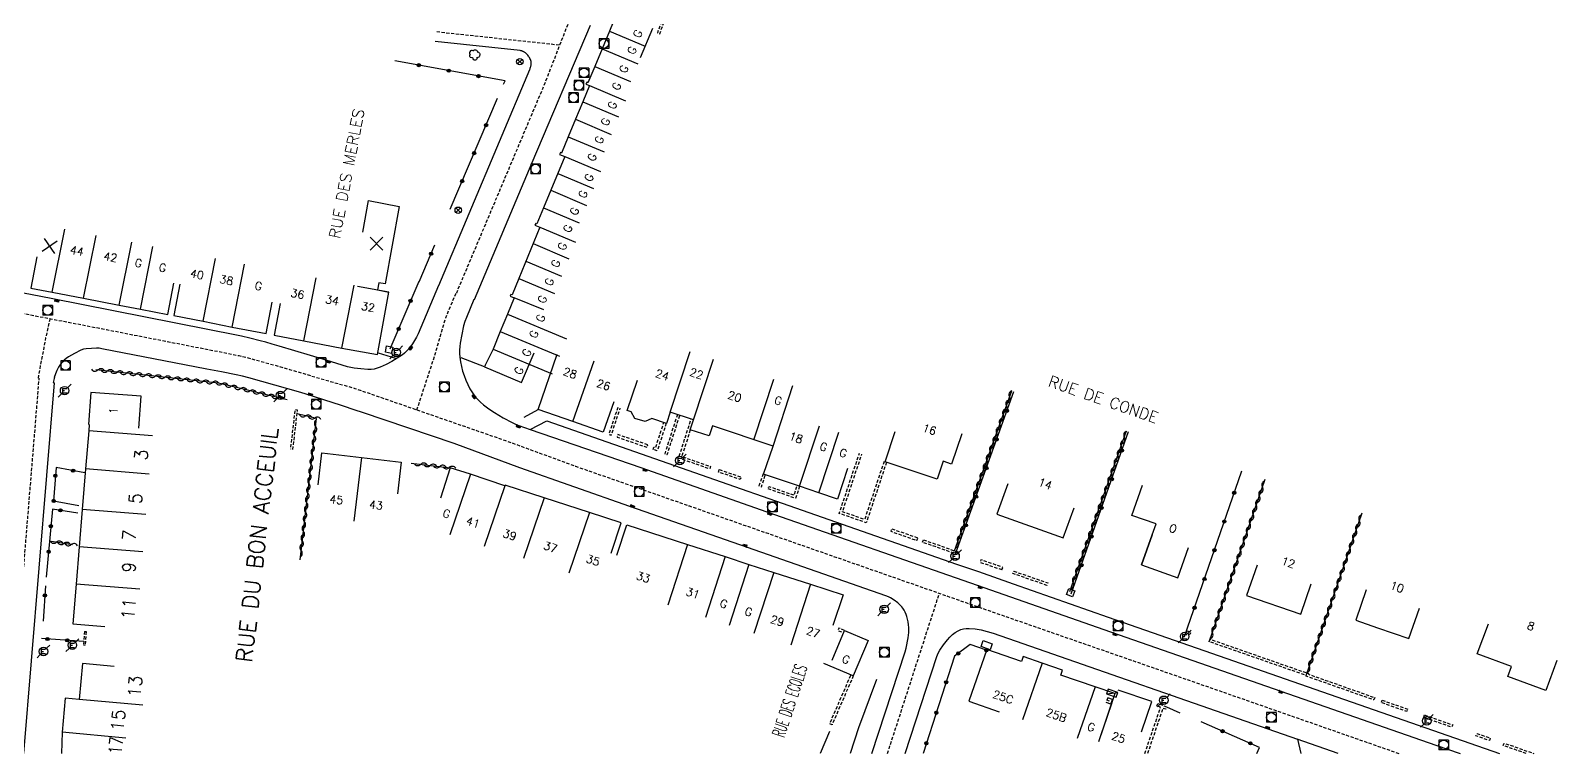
# Model space of a CAD drawing. Header units: millimetres. Extents: x 111000 to 112001, y 129999 to 131000.
# Drawn here: x 111517.4 to 111755.3, y 130000 to 130112.9 of the extents above; entities that cross this region are included whole.
import ezdxf
from ezdxf.enums import TextEntityAlignment as Align

# ---------------------------------------------------------------- set-up
doc = ezdxf.new("R2010")
doc.units = ezdxf.units.MM
doc.linetypes.add('DASHED', pattern=[0.75, 0.5, -0.25])
doc.layers.get('0').update_dxf_attribs({"linetype": 'CONTINUOUS'})
for name, color, linetype in [('W0001', 6, 'DASHED'), ('W0008', 7, 'CONTINUOUS'), ('W0100', 7, 'CONTINUOUS'), ('W0112', 1, 'DASHED'), ('W0300', 7, 'CONTINUOUS'), ('W0302', 3, 'CONTINUOUS'), ('W0310', 3, 'CONTINUOUS'), ('W0322', 7, 'CONTINUOUS'), ('W0400', 7, 'CONTINUOUS'), ('W0420', 7, 'CONTINUOUS'), ('W0432', 7, 'CONTINUOUS'), ('W0469', 7, 'CONTINUOUS'), ('W0471', 7, 'CONTINUOUS'), ('W0989', 7, 'CONTINUOUS'), ('W0991', 7, 'CONTINUOUS'), ('W1102', 7, 'CONTINUOUS'), ('W1471', 7, 'CONTINUOUS')]:
    doc.layers.add(name, color=color, linetype=linetype)
doc.styles.get("Standard").update_dxf_attribs({"font": 'romans.shx', "width": 0.85})

# ---------------------------------------------------------------- blocks, each defined once
blk = doc.blocks.new('T471')
for p, q in [((-0.333334, 0.333334), (-0.333334, -0.333334)), ((-0.333334, 0.333334), (0.333334, 0.333334)), ((-0.333334, 0), (0, 0)), ((0.500001, 0.500001), (1.000002, 1.000002)), ((-0.500001, -0.500001), (-1.000002, -1.000002)), ((-0.333334, -0.333334), (0.333334, -0.333334))]:
    blk.add_line(p, q)
blk.add_ellipse((0, 0), major_axis=(0.471405, 0.471405), ratio=1, start_param=5.4977871438, end_param=11.780972451)
blk = doc.blocks.new('t322o')
at = {"color": 0, "linetype": 'Continuous'}
for radius in [0.25, 0.15]:
    blk.add_circle((0, 0), radius, dxfattribs=at)
blk = doc.blocks.new('t310o')
at = {"color": 0, "linetype": 'Continuous'}
for centre, start, end in [((-0.5, 0.38), 216.8699, 323.1304), ((0.5, -0.37), 36.8699, 143.1303)]:
    blk.add_arc(centre, 0.625, start, end, dxfattribs=at)
blk = doc.blocks.new('T400')
for p, q in [((-0.15, 0.3), (0.15, 0.3)), ((-0.15, -0.25), (-0.15, 0.3)), ((-0.15, 0.15), (0.15, 0.15)), ((-0.15, 0), (0.15, 0)), ((0.15, 0.3), (0.15, -0.25)), ((-0.15, -0.15), (0.15, -0.15)), ((-0.15, -0.25), (-0.15, -0.3)), ((-0.15, -0.3), (0.15, -0.3)), ((0.15, -0.3), (0.15, -0.25))]:
    blk.add_line(p, q)
blk = doc.blocks.new('T420')
for p, q in [((0.75, 0.75), (-0.75, 0.75)), ((-0.75, 0.75), (-0.75, -0.75)), ((0.75, 0.75), (0.75, -0.75)), ((0.75, -0.75), (-0.75, -0.75))]:
    blk.add_line(p, q)
blk.add_ellipse((0, 0), major_axis=(-0.53, 0.53), ratio=1, start_param=3.926991, end_param=10.210176)
blk = doc.blocks.new('t112o')
at = {"color": 0, "linetype": 'Continuous'}
for p, q in [((-0.5, 0.5), (0.5, 0.5)), ((-0.5, -0.5), (-0.5, 0.5)), ((0.5, 0.5), (0.5, -0.5)), ((0.5, -0.5), (-0.5, -0.5))]:
    blk.add_line(p, q, dxfattribs=at)
blk = doc.blocks.new('T300')
for p, q in [((-0.8, 0.51), (-0.86, 0.34)), ((-0.86, 0.34), (-0.86, 0.17)), ((-0.86, 0.17), (-0.74, 0.06)), ((-0.69, 0.63), (-0.8, 0.51)), ((-0.8, -0.06), (-0.74, 0.06)), ((-0.74, 0.06), (-0.69, 0.11)), ((-0.57, 0.69), (-0.69, 0.63)), ((-0.46, 0.69), (-0.57, 0.69)), ((-0.29, 0.63), (-0.46, 0.69)), ((-0.29, 0.63), (-0.17, 0.74)), ((-0.23, 0.57), (-0.29, 0.63)), ((-0.17, 0.74), (-0.06, 0.8)), ((-0.06, 0.8), (0.06, 0.8)), ((0.06, 0.8), (0.23, 0.74)), ((0.23, 0.74), (0.34, 0.63)), ((0.34, 0.63), (0.4, 0.51)), ((0.46, 0.46), (0.34, 0.46)), ((0.4, 0.51), (0.4, 0.46)), ((0.57, 0.4), (0.46, 0.46)), ((0.57, 0.4), (0.69, 0.29)), ((0.69, 0.29), (0.74, 0.17)), ((0.74, 0.06), (0.69, -0.17)), ((0.74, 0.17), (0.74, 0.06)), ((-0.8, -0.17), (-0.8, -0.06)), ((-0.8, -0.23), (-0.8, -0.17)), ((-0.74, -0.34), (-0.8, -0.23)), ((-0.69, -0.4), (-0.74, -0.34)), ((-0.51, -0.46), (-0.69, -0.4)), ((-0.4, -0.46), (-0.51, -0.46)), ((-0.4, -0.46), (-0.34, -0.46)), ((-0.34, -0.46), (-0.34, -0.4)), ((-0.34, -0.51), (-0.34, -0.46)), ((-0.29, -0.63), (-0.34, -0.51)), ((-0.17, -0.74), (-0.29, -0.63)), ((-0.06, -0.8), (-0.17, -0.74)), ((0.06, -0.8), (-0.06, -0.8)), ((0.17, -0.74), (0.06, -0.8)), ((0.23, -0.69), (0.17, -0.74)), ((0.29, -0.46), (0.23, -0.46)), ((0.29, -0.63), (0.23, -0.69)), ((0.46, -0.4), (0.29, -0.46)), ((0.34, -0.51), (0.29, -0.63)), ((0.34, -0.51), (0.34, -0.46)), ((0.57, -0.34), (0.46, -0.4)), ((0.63, -0.29), (0.57, -0.34)), ((0.69, -0.17), (0.63, -0.29))]:
    blk.add_line(p, q)
blk = doc.blocks.new('t991o')
at = {"color": 0, "linetype": 'Continuous'}
for p, q in [((-1, 1), (1, -1)), ((-1, -1), (1, 1))]:
    blk.add_line(p, q, dxfattribs=at)
blk = doc.blocks.new('T432')
at = {"flags": 128}
for points in [[(0.8, 0.8), (-0.8, 0.8)], [(-0.8, 0.8), (-0.8, 0)], [(0.8, 0.8), (-0.8, 0)], [(-0.8, 0), (0.8, 0)], [(-0.4, 2.1), (-0.4, 1.3)], [(-0.4, 1.3), (0.4, 1.3)], [(-0.39, 2.1), (0.41, 2.1)], [(0, 1.7), (0.4, 1.7)], [(0.4, 1.3), (0.4, 1.7)], [(0.8, 0), (0.8, 0.8)]]:
    blk.add_lwpolyline(points, dxfattribs=at)
blk = doc.blocks.new('T1471')
at = {"color": 0, "linetype": 'Continuous', "flags": 128}
blk.add_lwpolyline([(-0.75, -0.5), (-0.75, 0.5), (0.75, 0.5), (0.75, -0.5), (-0.75, -0.5)], dxfattribs=at)
blk = doc.blocks.new('T469')
at = {"color": 0, "linetype": 'Continuous', "flags": 128}
for points in [[(-0.35, 0.35), (0.35, -0.35)], [(-0.35, -0.35), (0.35, 0.35)]]:
    blk.add_lwpolyline(points, dxfattribs=at)
at = {"color": 0, "linetype": 'Continuous'}
blk.add_circle((0, 0), 0.5, dxfattribs=at)

msp = doc.modelspace()

# ---------------------------------------------------------------- linework, layer by layer
at = {"layer": 'W0001', "flags": 128}
for points in [[(111594.14, 130235.63), (111601.56, 130144.97), (111602.39, 130138.34), (111604.08, 130131.96), (111604.77, 130126.14), (111603.49, 130118.79), (111601.94, 130115.45), (111597.5, 130104.1), (111583.9, 130071.89)], [(111000, 130218.86), (111002.88, 130218.42), (111070.58, 130208.03), (111074.85, 130207.37), (111091.33, 130204.63), (111115.65, 130197.81), (111155.75, 130186.45), (111187.78, 130177.35), (111218.25, 130167.45), (111223.3, 130165.59), (111242.48, 130158.02), (111276.87, 130144.14), (111318.16, 130127.55), (111353.81, 130113.8), (111355.62, 130113.14), (111383.87, 130102.73), (111383.87, 130102.73), (111404.1, 130095.28), (111406.64, 130094.34), (111416.05, 130090.88), (111428.91, 130086.41), (111432.3, 130085.22), (111450.9, 130081.42), (111469.76, 130077.75), (111482.32, 130075.31), (111484.22, 130074.94), (111508.48, 130070.22), (111514.73, 130068.99), (111529.26, 130066.18), (111529.26, 130066.18), (111547.39, 130062.63), (111549.9, 130062.12), (111551.36, 130061.78), (111557.83, 130059.97), (111563.23, 130058.37), (111568.06, 130057), (111591.57, 130048.86), (111602.52, 130044.85), (111610.37, 130042.12), (111620.3, 130038.65), (111624.96, 130037.02), (111626.48, 130036.49), (111639.6, 130031.91), (111650.47, 130028.12), (111668.26, 130021.9), (111683.51, 130016.61), (111704.72, 130009.23), (111717.65, 130004.72), (111726.59, 130001.6), (111731.17, 130000)], [(111580.84, 130112.69), (111600.05, 130110.62)], [(111577.74, 130053.64), (111580.55, 130062.2), (111582.24, 130068.03), (111583.87, 130071.91)], [(111520.42, 130067.89), (111519.74, 130064.87), (111519.45, 130063.36), (111519.04, 130061.36), (111518.55, 130058.59)], [(111513.94, 130000), (111513.96, 130000.29), (111518.73, 130058.6)], [(111651.26, 130000), (111659.36, 130025.01)]]:
    msp.add_lwpolyline(points, dxfattribs=at)
at = {"layer": 'W0008', "flags": 128}
for points in [[(111604.82, 130113.65), (111595.71, 130092.2), (111586.7, 130070.83)], [(111581.14, 130073.06), (111595.37, 130106.79), (111595.41, 130106.9), (111595.45, 130107.01), (111595.49, 130107.12), (111595.52, 130107.23), (111595.55, 130107.35), (111595.57, 130107.46), (111595.59, 130107.57), (111595.61, 130107.69), (111595.61, 130107.76), (111595.61, 130107.82), (111595.61, 130107.89), (111595.6, 130107.96), (111595.59, 130108.02), (111595.58, 130108.09), (111595.56, 130108.15), (111595.53, 130108.21), (111595.47, 130108.35), (111595.4, 130108.49), (111595.32, 130108.63), (111595.24, 130108.76), (111595.16, 130108.88), (111595.06, 130109), (111594.97, 130109.11), (111594.86, 130109.22), (111594.8, 130109.27), (111594.75, 130109.32), (111594.68, 130109.37), (111594.62, 130109.42), (111594.56, 130109.47), (111594.49, 130109.51), (111594.42, 130109.55), (111594.36, 130109.59), (111594.3, 130109.61), (111594.25, 130109.64), (111594.19, 130109.66), (111594.13, 130109.68), (111594.07, 130109.7), (111594.01, 130109.71), (111593.95, 130109.72), (111593.89, 130109.73), (111580.59, 130111.17)], [(111581.13, 130073.06), (111577.93, 130065.51), (111577.66, 130064.97), (111577.36, 130064.45), (111577.04, 130063.94), (111576.69, 130063.45), (111576.42, 130063.12), (111576.13, 130062.81), (111575.82, 130062.52), (111575.48, 130062.26), (111574.65, 130061.7), (111573.8, 130061.18), (111572.92, 130060.72), (111572.01, 130060.3), (111571.55, 130060.14), (111571.07, 130060.02), (111570.58, 130059.97), (111570.09, 130059.96), (111569, 130060.04), (111567.91, 130060.16), (111567.39, 130060.26), (111566.87, 130060.39), (111563.54, 130061.42), (111556.2, 130063.59), (111555.14, 130063.91), (111554.13, 130064.2), (111553.25, 130064.44), (111551.66, 130064.83), (111550.33, 130065.13), (111549.79, 130065.24), (111520.59, 130071.01), (111478.97, 130079.05)], [(111586.64, 130070.85), (111585.47, 130068.06), (111585.23, 130067.42), (111585.04, 130066.76), (111584.74, 130065.42), (111584.49, 130064.06), (111584.42, 130063.52), (111584.38, 130062.98), (111584.39, 130062.43), (111584.44, 130061.89), (111584.55, 130061.15), (111584.69, 130060.42), (111584.88, 130059.7), (111585.1, 130058.99), (111585.36, 130058.29), (111585.67, 130057.61), (111586.02, 130056.95), (111586.42, 130056.31), (111586.79, 130055.8), (111587.21, 130055.31), (111587.66, 130054.85), (111588.14, 130054.43), (111588.98, 130053.8), (111589.85, 130053.22), (111591.21, 130052.41), (111592.61, 130051.66), (111593.14, 130051.41), (111593.68, 130051.18), (111594.56, 130050.87), (111595.45, 130050.58), (111598.03, 130051.94), (111662.05, 130029.55), (111665.48, 130028.39), (111670.89, 130026.5), (111685.73, 130021.3), (111737.58, 130003.23), (111746.89, 130000)], [(111648.79, 130000), (111654.02, 130015.87), (111654.17, 130016.43), (111654.5, 130018.08), (111654.56, 130018.47), (111654.6, 130018.87), (111654.61, 130019.27), (111654.59, 130019.68), (111654.55, 130020.11), (111654.48, 130020.54), (111654.39, 130020.97), (111654.27, 130021.39), (111654.15, 130021.72), (111654.01, 130022.05), (111653.85, 130022.37), (111653.67, 130022.67), (111653.5, 130022.91), (111653.31, 130023.13), (111653.1, 130023.34), (111652.88, 130023.53), (111652.32, 130023.93), (111651.74, 130024.3), (111651.39, 130024.48), (111651.02, 130024.63), (111629.36, 130032.16), (111610.98, 130038.57), (111593.84, 130044.59), (111583.56, 130048.38), (111569.24, 130053.23), (111569.06, 130053.29), (111568.27, 130053.56), (111565.95, 130054.33), (111560.45, 130056.09), (111559.59, 130056.35), (111551.47, 130058.63), (111550.48, 130058.89), (111549.48, 130059.12), (111547.21, 130059.59), (111544.93, 130060.02), (111528.51, 130063.2), (111528.11, 130063.26), (111527.7, 130063.28), (111526.88, 130063.25), (111526.06, 130063.18), (111525.64, 130063.1), (111525.23, 130062.95), (111524.26, 130062.47), (111523.31, 130061.93), (111522.96, 130061.69), (111522.64, 130061.42), (111522.34, 130061.11), (111522.08, 130060.77), (111521.77, 130060.29), (111521.49, 130059.79), (111521.26, 130059.26), (111521.06, 130058.72)], [(111574.44, 130061.69), (111571.72, 130062.49)], [(111588.3, 130060.37), (111584.67, 130061.79)], [(111596.64, 130053.66), (111594.44, 130052.48)], [(111595.45, 130050.58), (111612.71, 130044.63), (111632.43, 130037.73), (111665.24, 130026.27), (111685.06, 130019.38), (111736.92, 130001.31), (111740.71, 130000)], [(111654, 130000), (111658.98, 130015.16), (111659.18, 130015.65), (111659.42, 130016.11), (111659.99, 130016.96), (111660.61, 130017.77), (111660.98, 130018.18), (111661.4, 130018.56), (111661.84, 130018.89), (111662.32, 130019.17), (111662.72, 130019.34), (111663.13, 130019.46), (111663.56, 130019.52), (111663.99, 130019.53), (111664.95, 130019.45), (111665.9, 130019.29), (111666.85, 130019.07), (111667.79, 130018.78), (111715.29, 130002.24)], [(111721.68, 130000), (111715.28, 130002.24)], [(111715.29, 130002.26), (111715.85, 130000)]]:
    msp.add_lwpolyline(points, dxfattribs=at)
msp.add_lwpolyline([(111521.13, 130058.72, 0.022061), (111520.91, 130057.94), (111521.07, 130057.87), (111516.26, 130000)], format="xyb", dxfattribs=at)
at = {"layer": 'W0100'}
msp.add_line((111525.43, 130038.11), (111524.5, 130026.46), dxfattribs=at)
at = {"layer": 'W0100', "flags": 128}
for points in [[(111608.88, 130115.34), (111607.81, 130112.76), (111606.66, 130110.01), (111605.51, 130107.26), (111604.44, 130104.71), (111604.26, 130104.78), (111604.15, 130104.5), (111604.71, 130104.27), (111603.66, 130101.74), (111602.51, 130099.01), (111601.39, 130096.28), (111600.33, 130093.73), (111600.15, 130093.8), (111600.04, 130093.52), (111600.83, 130093.2), (111598.64, 130087.92), (111597.52, 130085.19), (111596.48, 130082.67), (111596.3, 130082.73), (111596.18, 130082.46), (111596.94, 130082.15), (111593.65, 130074.15), (111592.6, 130071.6), (111592.41, 130071.67), (111592.3, 130071.4), (111592.95, 130071.13)], [(111612.66, 130108.63), (111614.6, 130113.24)], [(111569.27, 130081.41), (111570.2, 130086.33), (111574.99, 130085.41), (111572.77, 130073.32), (111571.79, 130073.5), (111571.58, 130072.4), (111573.37, 130072.04)], [(111518.35, 130077.56), (111517.43, 130072.65), (111520.74, 130072.03), (111525.66, 130071.09), (111531.23, 130070), (111534.54, 130069.37), (111538.83, 130068.54), (111539.78, 130073.45)], [(111540.71, 130073.28), (111539.75, 130068.37), (111544.35, 130067.47), (111548.89, 130066.58), (111554.17, 130065.55), (111555.13, 130070.46)], [(111556.39, 130070.23), (111555.45, 130065.32), (111560.09, 130064.43), (111565.99, 130063.3), (111571.56, 130062.27), (111573.36, 130072.02), (111568.45, 130072.93)], [(111597.58, 130069.24), (111592.95, 130071.14), (111591.9, 130068.59), (111590.77, 130065.87), (111589.64, 130063.12), (111588.41, 130060.65), (111588.3, 130060.37), (111594.1, 130057.93), (111596.04, 130062.54)], [(111608.52, 130054.89), (111606.86, 130050.17), (111602.1, 130051.84), (111596.69, 130053.69), (111599.64, 130062.35)], [(111644.99, 130044.48), (111643.42, 130039.73), (111640.52, 130040.69), (111637.53, 130041.72), (111631.9, 130043.61), (111633.37, 130047.97), (111623.9, 130051.17), (111623.38, 130049.57), (111620.45, 130050.51), (111620.97, 130052.11), (111617.3, 130053.29), (111616.72, 130051.53), (111614.44, 130052.28), (111613.39, 130051.81), (111611.79, 130052.31), (111611.23, 130053.34), (111610.61, 130053.55), (111612.19, 130058.3)], [(111534.3, 130050.79), (111534.67, 130055.77), (111526.81, 130056.35), (111526.45, 130051.36)], [(111526.56, 130051.35), (111526.48, 130050.38), (111525.94, 130044.42), (111525.43, 130038.11), (111525.43, 130038.11)], [(111662.86, 130049.93), (111661.27, 130045.19), (111659.95, 130045.64), (111659, 130042.81), (111650.87, 130045.54), (111652.46, 130050.28)], [(111562.3, 130041.96), (111562.88, 130046.93), (111569.06, 130046.21), (111575.27, 130045.5), (111574.7, 130040.53)], [(111608.11, 130031.27), (111609.63, 130036.03), (111604.69, 130037.62), (111597.6, 130039.9), (111591.5, 130041.88), (111591.47, 130041.78), (111586.11, 130043.6), (111582.95, 130044.61), (111581.42, 130039.85)], [(111670.04, 130042.09), (111668.35, 130037.38), (111678.72, 130033.66), (111680.41, 130038.37)], [(111692.61, 130034.15), (111690.94, 130029.44), (111692.61, 130034.15), (111693.21, 130035.84), (111689.43, 130037.18), (111691.1, 130041.89)], [(111608.98, 130030.97), (111610.52, 130035.72), (111620, 130032.65), (111625.88, 130030.73), (111629.59, 130029.5), (111633.49, 130028.27), (111639.25, 130026.44), (111644.31, 130024.75), (111642.73, 130020.01)], [(111690.94, 130029.44), (111696.59, 130027.44), (111698.26, 130032.15)], [(111708.99, 130029.39), (111707.36, 130024.66), (111715.82, 130021.74), (111717.45, 130026.47)], [(111524.5, 130026.46), (111523.98, 130020.22), (111528.96, 130019.81)], [(111726.06, 130025.54), (111724.42, 130020.82), (111727.8, 130019.64), (111732.71, 130017.94), (111734.35, 130022.67)], [(111755.81, 130014.53), (111754.08, 130009.84), (111748.16, 130012.02), (111748.73, 130013.56), (111743.38, 130015.56), (111745.13, 130020.25)], [(111642.62, 130014.59), (111644.55, 130019.2), (111648.24, 130017.66), (111645.91, 130012.13), (111641.31, 130014.07)], [(111686.78, 130009.37), (111683.69, 130010.42), (111678.33, 130012.25), (111678.59, 130013.01), (111675.43, 130014.12), (111672.43, 130015.14), (111672.17, 130014.39), (111666.77, 130016.26), (111663.97, 130008.15), (111668.7, 130006.52)], [(111530.46, 130013.58), (111525.48, 130014.04), (111524.97, 130008.45), (111522.81, 130008.65), (111522.32, 130003.31), (111522.23, 130000)], [(111690.92, 130003.4), (111692.53, 130008.13), (111687.3, 130009.91)]]:
    msp.add_lwpolyline(points, dxfattribs=at)
at = {"layer": 'W0112'}
for p, q in [((111525.81, 130019.06), (111525.65, 130016.95)), ((111525.81, 130019.06), (111526.06, 130019.04)), ((111526.06, 130019.04), (111525.9, 130016.93)), ((111525.65, 130016.98), (111525.9, 130016.93))]:
    msp.add_line(p, q, dxfattribs=at)
at = {"layer": 'W0112', "flags": 128}
for points in [[(111620.53, 130126.07), (111620.27, 130125.95), (111615.3, 130112.48), (111615.67, 130112.34), (111620.59, 130125.66), (111620.7, 130125.71)], [(111613.81, 130048.18), (111609.15, 130049.78), (111609.02, 130049.4), (111613.68, 130047.8)], [(111624.97, 130044.32), (111628.38, 130043.17), (111628.25, 130042.79), (111624.84, 130043.94)], [(111655.99, 130033.64), (111651.89, 130035.06), (111651.76, 130034.69), (111655.86, 130033.26)], [(111656.87, 130033.36), (111662.33, 130031.45), (111662.2, 130031.07), (111656.74, 130032.98)], [(111669.13, 130028.69), (111669.26, 130029.06), (111665.84, 130030.25), (111665.71, 130029.87)], [(111670.98, 130028.47), (111676.3, 130026.63), (111676.16, 130026.25), (111670.85, 130028.09)], [(111698.05, 130019.15), (111698.64, 130018.94), (111698.5, 130018.56), (111697.91, 130018.77)], [(111727.38, 130008.73), (111727.24, 130008.36), (111716.68, 130012.07), (111716.66, 130012.19), (111701.52, 130017.46), (111701.66, 130017.84), (111717.01, 130012.49), (111717.03, 130012.37)], [(111728.51, 130008.32), (111732.53, 130006.93), (111732.39, 130006.55), (111728.38, 130007.95)], [(111735.16, 130006.02), (111739.55, 130004.47), (111739.41, 130004.09), (111735.03, 130005.64)], [(111743.32, 130003.14), (111745.43, 130002.4), (111745.29, 130002.02), (111743.19, 130002.76)]]:
    msp.add_lwpolyline(points, close=True, dxfattribs=at)
for points in [[(111558.37, 130047.45), (111559.09, 130053.61), (111558.69, 130053.66), (111557.97, 130047.5)], [(111609.13, 130054.04), (111607.73, 130049.82), (111608.11, 130049.69), (111609.51, 130053.92)], [(111616.68, 130051.55), (111615.28, 130047.23), (111614.62, 130047.47), (111614.76, 130047.84), (111615.02, 130047.75), (111616.3, 130051.67)], [(111618.43, 130052.92), (111616.46, 130046.79), (111616.85, 130046.67), (111618.81, 130052.8)], [(111620.45, 130050.51), (111619.12, 130046.37), (111623.62, 130044.8), (111623.48, 130044.42), (111618.62, 130046.12), (111620.59, 130052.23)], [(111651.1, 130045.46), (111647.94, 130036.02), (111643.72, 130037.48), (111646.87, 130046.88)], [(111650.72, 130045.59), (111647.68, 130036.53), (111644.23, 130037.73), (111647.25, 130046.75)], [(111631.81, 130043.65), (111631.18, 130041.78), (111631.56, 130041.65), (111632.19, 130043.52)], [(111637.53, 130041.71), (111636.9, 130039.83), (111632.6, 130041.32), (111632.73, 130041.69), (111636.65, 130040.34), (111637.15, 130041.84)], [(111644.55, 130019.2), (111643.65, 130019.58), (111643.49, 130019.21), (111644.4, 130018.83)], [(111645.91, 130012.13), (111642.59, 130004.48), (111642.23, 130004.63), (111645.55, 130012.29)], [(111691.46, 130000), (111693.92, 130007.23), (111693.34, 130007.41), (111693.47, 130007.79), (111694.43, 130007.49), (111694.41, 130007.43), (111694.84, 130007.31), (111694.72, 130006.92), (111694.28, 130007.06), (111691.88, 130000)], [(111751.04, 130000), (111747.44, 130001.26), (111747.57, 130001.63), (111752.25, 130000)]]:
    msp.add_lwpolyline(points, dxfattribs=at)
at = {"layer": 'W0302', "flags": 128}
msp.add_lwpolyline([(111649.54, 130011.57), (111646.75, 130004.01), (111645.4, 130000)], dxfattribs=at)
at = {"layer": 'W0310'}
msp.add_line((111523.92, 130032.58), (111520.31, 130033.17), dxfattribs=at)
at = {"layer": 'W0310', "flags": 128}
for points in [[(111557.48, 130055.2), (111546.75, 130057.82), (111527.56, 130059.92)], [(111661.73, 130031.66), (111670.68, 130056.61)], [(111559.48, 130030.22), (111562.05, 130052.3), (111559.02, 130053.03)], [(111679.75, 130025.31), (111688.62, 130050.36)], [(111576.84, 130045.3), (111582.95, 130044.61)], [(111701.52, 130017.46), (111710.28, 130042.83)], [(111716.66, 130012.19), (111725.42, 130037.55)]]:
    msp.add_lwpolyline(points, dxfattribs=at)
at = {"layer": 'W0322'}
for p, q in [((111519.72, 130026.17), (111519.34, 130020.68)), ((111525.69, 130017.5), (111519.09, 130017.93))]:
    msp.add_line(p, q, dxfattribs=at)
at = {"layer": 'W0322', "flags": 128}
for points in [[(111591.27, 130104.5), (111591.51, 130104.99), (111574.3, 130108.14)], [(111582.94, 130084.99), (111590.34, 130102.28)], [(111578.11, 130073.65), (111580.53, 130079.4)], [(111578.04, 130073.68), (111573.52, 130063.11)], [(111661.9, 130031.15), (111670.99, 130056.5)], [(111679.96, 130024.91), (111688.93, 130050.25)], [(111525.84, 130043.84), (111521.36, 130044.63), (111520.94, 130039.44), (111524.94, 130038.74)], [(111697.68, 130018.26), (111706.6, 130044.11)], [(111524.74, 130037.52), (111520.79, 130038.17), (111519.84, 130027.52)], [(111666.71, 130016.12), (111664.15, 130017), (111661.74, 130015.19), (111656.81, 130000)], [(111694.84, 130007.31), (111696.95, 130006.37)], [(111642.2, 130003.43), (111640.75, 130000)], [(111708.96, 130000), (111709.38, 130000.96), (111700.28, 130004.93)]]:
    msp.add_lwpolyline(points, dxfattribs=at)
at = {"layer": 'W1102'}
for p, q in [((111536.45, 130049.58), (111526.48, 130050.38)), ((111535.9, 130043.62), (111525.94, 130044.42)), ((111535.39, 130037.3), (111525.43, 130038.11)), ((111534.93, 130031.48), (111524.96, 130032.28)), ((111534.47, 130025.66), (111524.5, 130026.46)), ((111534.92, 130007.54), (111524.97, 130008.45)), ((111532.28, 130002.39), (111522.32, 130003.31))]:
    msp.add_line(p, q, dxfattribs=at)
at = {"layer": 'W1102', "flags": 128}
for points in [[(111607.81, 130112.76), (111613.41, 130110.4)], [(111606.66, 130110.01), (111612.25, 130107.66)], [(111605.51, 130107.26), (111611.1, 130104.91)], [(111604.71, 130104.27), (111610.3, 130101.91)], [(111603.66, 130101.74), (111609.24, 130099.39)], [(111602.51, 130099.01), (111608.1, 130096.65)], [(111601.39, 130096.28), (111606.97, 130093.93)], [(111600.83, 130093.2), (111606.41, 130090.85)], [(111599.74, 130090.56), (111605.32, 130088.21)], [(111598.64, 130087.92), (111604.23, 130085.57)], [(111597.52, 130085.19), (111603.1, 130082.84)], [(111520.74, 130072.03), (111522.71, 130081.83)], [(111596.94, 130082.15), (111602.52, 130079.8)], [(111525.66, 130071.09), (111527.62, 130080.89)], [(111531.23, 130070), (111533.19, 130079.8)], [(111595.89, 130079.6), (111601.47, 130077.25)], [(111534.54, 130069.37), (111536.5, 130079.17)], [(111544.35, 130067.47), (111546.26, 130077.29)], [(111594.77, 130076.88), (111600.35, 130074.53)], [(111548.89, 130066.58), (111550.81, 130076.4)], [(111560.09, 130064.43), (111562.01, 130074.24)], [(111565.99, 130063.3), (111567.91, 130073.11)], [(111593.65, 130074.15), (111599.23, 130071.8)], [(111591.9, 130068.59), (111601.13, 130064.74)], [(111590.77, 130065.87), (111599.99, 130062.02)], [(111589.64, 130063.12), (111598.87, 130059.27)], [(111617.3, 130053.29), (111620.42, 130062.75)], [(111602.1, 130051.84), (111605.41, 130061.28)], [(111620.97, 130052.11), (111624.09, 130061.57)], [(111630.35, 130048.99), (111633.48, 130058.45)], [(111633.37, 130047.97), (111636.49, 130057.43)], [(111637.53, 130041.72), (111640.65, 130051.17)], [(111640.52, 130040.69), (111643.65, 130050.14)], [(111569.06, 130046.21), (111567.9, 130036.28)], [(111586.11, 130043.6), (111582.9, 130034.12)], [(111591.47, 130041.78), (111588.26, 130032.31)], [(111597.6, 130039.9), (111594.4, 130030.43)], [(111604.69, 130037.62), (111601.48, 130028.15)], [(111620, 130032.65), (111616.92, 130023.14)], [(111625.88, 130030.73), (111622.8, 130021.22)], [(111629.59, 130029.5), (111626.5, 130019.98)], [(111633.49, 130028.27), (111630.4, 130018.76)], [(111639.25, 130026.44), (111636.16, 130016.93)], [(111675.43, 130014.12), (111672.37, 130005.25)], [(111683.69, 130010.42), (111680.9, 130002.32)], [(111686.78, 130009.37), (111684.2, 130001.81)], [(111686.29, 130007.93), (111684.2, 130001.81)]]:
    msp.add_lwpolyline(points, dxfattribs=at)

# ---------------------------------------------------------------- block references
at = {"layer": 'W0112'}
for p, rotation in [((111573.4, 130063.03), 78.32567320691463), ((111679.86, 130025.11), 340.029050655912)]:
    msp.add_blockref('t112o', p, dxfattribs=dict(at, rotation=rotation))
at = {"layer": 'W0300'}
msp.add_blockref('T300', (111586.82, 130109.05), dxfattribs=at)
at = {"layer": 'W0310'}
for p, rotation in [((111527.91, 130059.88), 173.7483124929174), ((111529.4, 130059.72), 173.7483124929174), ((111530.89, 130059.55), 173.7483124929174), ((111532.38, 130059.39), 173.7483124929174), ((111533.87, 130059.23), 173.7483124929174), ((111535.36, 130059.06), 173.7483124929174), ((111536.86, 130058.9), 173.7483124929174), ((111538.35, 130058.74), 173.7483124929174), ((111539.84, 130058.57), 173.7483124929174), ((111541.33, 130058.41), 173.7483124929174), ((111542.82, 130058.25), 173.7483124929174), ((111544.31, 130058.08), 173.7483124929174), ((111545.8, 130057.92), 173.7483124929174), ((111547.28, 130057.69), 166.286449087214), ((111548.74, 130057.33), 166.286449087214), ((111550.2, 130056.98), 166.286449087214), ((111551.65, 130056.62), 166.286449087214), ((111553.11, 130056.27), 166.286449087214), ((111554.57, 130055.91), 166.286449087214), ((111556.02, 130055.55), 166.286449087214), ((111670.34, 130055.66), 70.26998443020346), ((111560.33, 130052.71), 166.4634508379824), ((111669.33, 130052.83), 70.26998443020346), ((111669.84, 130054.25), 70.26998443020346), ((111561.78, 130052.36), 166.4634508379824), ((111561.91, 130051.08), 83.35350611913093), ((111668.32, 130050.01), 70.26998443020346), ((111668.82, 130051.42), 70.26998443020346), ((111561.56, 130048.1), 83.35350611913093), ((111561.74, 130049.59), 83.35350611913093), ((111667.81, 130048.6), 70.26998443020346), ((111687.76, 130047.94), 70.51666827746399), ((111688.26, 130049.35), 70.51666827746399), ((111561.22, 130045.12), 83.35350611913093), ((111561.39, 130046.61), 83.35350611913093), ((111666.8, 130045.77), 70.26998443020346), ((111667.3, 130047.19), 70.26998443020346), ((111686.76, 130045.11), 70.51666827746399), ((111687.26, 130046.52), 70.51666827746399), ((111561.04, 130043.63), 83.35350611913093), ((111578.33, 130045.14), 353.5274106541855), ((111579.82, 130044.97), 353.5274106541855), ((111581.31, 130044.8), 353.5274106541855), ((111582.8, 130044.63), 353.5274106541855), ((111665.79, 130042.95), 70.26998443020346), ((111666.29, 130044.36), 70.26998443020346), ((111686.26, 130043.69), 70.51666827746399), ((111560.7, 130040.65), 83.35350611913093), ((111560.87, 130042.14), 83.35350611913093), ((111664.77, 130040.13), 70.26998443020346), ((111665.28, 130041.54), 70.26998443020346), ((111685.26, 130040.86), 70.51666827746399), ((111685.76, 130042.28), 70.51666827746399), ((111709.36, 130040.15), 70.95723170971586), ((111709.84, 130041.56), 70.95723170971586), ((111560.52, 130039.16), 83.35350611913093), ((111664.27, 130038.72), 70.26998443020346), ((111684.25, 130038.04), 70.51666827746399), ((111684.75, 130039.45), 70.51666827746399), ((111708.87, 130038.73), 70.95723170971586), ((111560.17, 130036.18), 83.35350611913093), ((111560.35, 130037.67), 83.35350611913093), ((111663.25, 130035.89), 70.26998443020346), ((111663.76, 130037.3), 70.26998443020346), ((111683.75, 130036.62), 70.51666827746399), ((111707.89, 130035.89), 70.95723170971586), ((111708.38, 130037.31), 70.95723170971586), ((111724.98, 130036.29), 70.95723170981766), ((111559.83, 130033.2), 83.35350611913093), ((111560, 130034.69), 83.35350611913093), ((111662.24, 130033.07), 70.26998443020346), ((111662.75, 130034.48), 70.26998443020346), ((111682.75, 130033.79), 70.51666827746399), ((111683.25, 130035.21), 70.51666827746399), ((111706.91, 130033.06), 70.95723170971586), ((111707.4, 130034.47), 70.95723170971586), ((111724, 130033.46), 70.95723170981766), ((111724.49, 130034.88), 70.95723170981766), ((111521.45, 130032.99), 170.585817490461), ((111522.59, 130032.8), 170.585817490461), ((111523.73, 130032.61), 170.585817490461), ((111559.65, 130031.71), 83.35350611913093), ((111681.75, 130030.97), 70.51666827746399), ((111682.25, 130032.38), 70.51666827746399), ((111706.42, 130031.64), 70.95723170971586), ((111723.02, 130030.62), 70.95723170981766), ((111723.51, 130032.04), 70.95723170981766), ((111681.25, 130029.55), 70.51666827746399), ((111705.44, 130028.8), 70.95723170971586), ((111705.93, 130030.22), 70.95723170971586), ((111722.53, 130029.2), 70.95723170981766), ((111680.25, 130026.72), 70.51666827746399), ((111680.75, 130028.14), 70.51666827746399), ((111704.46, 130025.97), 70.95723170971586), ((111704.95, 130027.38), 70.95723170971586), ((111721.56, 130026.37), 70.95723170981766), ((111722.04, 130027.79), 70.95723170981766), ((111703.97, 130024.55), 70.95723170971586), ((111720.58, 130023.53), 70.95723170981766), ((111721.07, 130024.95), 70.95723170981766), ((111702.99, 130021.71), 70.95723170971586), ((111703.48, 130023.13), 70.95723170971586), ((111720.09, 130022.11), 70.95723170981766), ((111702.01, 130018.88), 70.95723170971586), ((111702.5, 130020.3), 70.95723170971586), ((111719.11, 130019.28), 70.95723170981766), ((111719.6, 130020.7), 70.95723170981766), ((111718.13, 130016.44), 70.95723170981766), ((111718.62, 130017.86), 70.95723170981766), ((111717.64, 130015.02), 70.95723170981766), ((111717.15, 130013.61), 70.95723170981766)]:
    msp.add_blockref('t310o', p, dxfattribs=dict(at, rotation=rotation))
at = {"layer": 'W0322'}
for p, rotation in [((111578.03, 130107.46), 169.6430311820238), ((111582.7, 130106.6), 169.6430311820238), ((111587.37, 130105.75), 169.6430311820238), ((111588.55, 130098.09), 66.83610931494275), ((111586.68, 130093.73), 66.83610931494275), ((111584.81, 130089.36), 66.83610931494275), ((111579.95, 130078.03), 67.16279433069204), ((111576.75, 130070.66), 246.835170524821), ((111574.88, 130066.29), 246.835170524821), ((111669.92, 130053.51), 70.26998443021276), ((111668.31, 130049.03), 70.26998443021276), ((111687.88, 130047.3), 70.51666827748785), ((111521.26, 130043.36), 265.2910881742035), ((111524.05, 130044.15), 170.0786326918822), ((111666.71, 130044.56), 70.26998443021276), ((111686.3, 130042.82), 70.51666827748785), ((111521, 130039.43), 350.0788175815732), ((111665.11, 130040.09), 70.26998443021276), ((111705.43, 130040.71), 70.95723170977332), ((111522.07, 130037.96), 170.5858986312316), ((111684.72, 130038.35), 70.51666827748785), ((111703.88, 130036.22), 70.95723170977332), ((111520.55, 130035.48), 264.943662620772), ((111663.5, 130035.62), 70.26998443021276), ((111683.13, 130033.87), 70.51666827748785), ((111520.2, 130031.5), 264.943662620772), ((111702.33, 130031.73), 70.95723170977332), ((111681.55, 130029.39), 70.51666827748785), ((111700.78, 130027.24), 70.95723170977332), ((111519.62, 130024.68), 266.063881566462), ((111699.23, 130022.75), 70.95723170977332), ((111523.09, 130017.67), 176.2742269315559), ((111662.32, 130015.62), 216.8976440836057), ((111666.71, 130016.12), 161.0810665822078), ((111660.42, 130011.12), 252.010414895502), ((111658.88, 130006.36), 252.010414895502), ((111703.6, 130003.48), 156.4433925138905), ((111657.33, 130001.61), 252.010414895502), ((111707.95, 130001.58), 156.4433925138905)]:
    msp.add_blockref('t322o', p, dxfattribs=dict(at, rotation=rotation))
msp.add_blockref('t322o', (111520.03, 130017.87), dxfattribs=at)
at = {"layer": 'W0400'}
for p, rotation in [((111521.47, 130070.69), 258.4572498608394), ((111576.77, 130063.31), 322.1428961355148), ((111563.91, 130061.15), 252.884916843022), ((111561.07, 130056.05), 252.4143294930898), ((111586.66, 130055.73), 37.87947641219949), ((111593.58, 130051.06), 248.750785471014), ((111613.38, 130044.24), 251.2362299036149), ((111611.41, 130038.58), 250.7821854001224), ((111632.86, 130037.42), 250.7440317404279), ((111628.98, 130032.46), 70.78218540084116), ((111665.73, 130025.94), 250.8499820509562), ((111686.81, 130018.61), 250.7891614863129), ((111712.7, 130009.59), 250.7891614861984), ((111710.66, 130004.01), 70.79985297766532)]:
    msp.add_blockref('T400', p, dxfattribs=dict(at, rotation=rotation))
at = {"layer": 'W0420'}
for p in [(111606.95, 130110.83), (111603.85, 130106.26), (111602.2, 130102.39), (111603.03, 130104.32), (111596.26, 130091.26), (111520.05, 130069.19), (111522.84, 130060.57), (111562.76, 130061.04), (111582.01, 130057.22), (111562, 130054.49), (111612.46, 130040.89), (111633.25, 130038.49), (111643.24, 130035.13), (111664.95, 130023.56), (111687.27, 130019.92), (111650.75, 130015.8), (111711.21, 130005.63), (111738.14, 130001.35)]:
    msp.add_blockref('T420', p, dxfattribs=at)
at = {"layer": 'W0432', "rotation": 161.153476180483}
msp.add_blockref('T432', (111686.47, 130009.8), dxfattribs=at)
at = {"layer": 'W0469'}
for p in [(111593.82, 130108), (111584.19, 130084.81)]:
    msp.add_blockref('T469', p, dxfattribs=at)
at = {"layer": 'W0471'}
for p in [(111574.5, 130062.62), (111522.7, 130056.65), (111556.41, 130055.91), (111618.82, 130045.75), (111661.81, 130030.8), (111650.73, 130022.51), (111523.91, 130016.9), (111697.68, 130018.26), (111519.39, 130015.94), (111694.43, 130008.31), (111735.52, 130005.1)]:
    msp.add_blockref('T471', p, dxfattribs=at)
at = {"layer": 'W0991', "rotation": 79.40047207489503}
msp.add_blockref('t991o', (111520.38, 130079.22), dxfattribs=at)
at = {"layer": 'W0991'}
msp.add_blockref('t991o', (111571.43, 130079.59), dxfattribs=at)
at = {"layer": 'W1471', "rotation": 340.8179488035904}
msp.add_blockref('T1471', (111666.75, 130016.92), dxfattribs=at)

# ---------------------------------------------------------------- texts
at = {"layer": 'W0989'}
for s, height, rotation, p in [('RUE DES MERLES', 1.75, 79.2296, (111566.76, 130090.54)), ('RUE DE CONDE', 1.75, 340.8361, (111685, 130055.27)), ('RUE DU BON ACCEUIL', 2.5, 83.5556, (111552.76, 130032.57))]:
    msp.add_text(s, height=height, rotation=rotation, dxfattribs=at).set_placement(p, align=Align.MIDDLE)
at = {"layer": 'W0989', "width": 0.5}
msp.add_text('RUE DES ECOLES', height=2, rotation=71.7768, dxfattribs=at).set_placement((111635.98, 130008.26), align=Align.MIDDLE)
at = {"layer": 'W0991'}
for s, height, rotation, p in [('G', 1.25, 67.166, (111612.23, 130112.35)), ('G', 1.25, 67.166, (111611.34, 130109.75)), ('G', 1.25, 67.166, (111610.06, 130106.84)), ('G', 1.25, 67.166, (111608.93, 130104.16)), ('G', 1.25, 67.166, (111608.27, 130101.2)), ('G', 1.25, 67.166, (111607.19, 130098.61)), ('G', 1.25, 67.166, (111606.22, 130095.79)), ('G', 1.25, 67.166, (111605.1, 130093.08)), ('G', 1.25, 67.166, (111604.63, 130089.9)), ('G', 1.25, 67.166, (111603.67, 130087.31)), ('G', 1.25, 67.166, (111602.35, 130084.65)), ('G', 1.25, 67.166, (111601.31, 130081.94)), ('G', 1.25, 67.166, (111600.46, 130079.16)), ('44', 1.25, 349.4005, (111524.63, 130078.47)), ('42', 1.25, 349.4005, (111529.86, 130077.49)), ('G', 1.25, 349.4005, (111534.24, 130076.56)), ('G', 1.25, 67.166, (111599.41, 130076.49)), ('G', 1.25, 349.4005, (111538.01, 130075.83)), ('40', 1.25, 348.966, (111543.39, 130074.79)), ('38', 1.25, 348.966, (111547.99, 130073.9)), ('G', 1.25, 348.966, (111552.98, 130072.98)), ('36', 1.25, 349.1503, (111559.09, 130071.75)), ('G', 1.25, 67.166, (111598.41, 130073.63)), ('34', 1.25, 349.1503, (111564.51, 130070.76)), ('32', 1.25, 349.1503, (111570.11, 130069.71)), ('G', 1.25, 67.166, (111597.33, 130070.89)), ('G', 1.25, 67.7269, (111597.05, 130067.96)), ('G', 1.25, 67.7269, (111596, 130065.46)), ('G', 1.25, 67.7269, (111594.89, 130062.57)), ('G', 1.25, 67.7269, (111593.67, 130059.76)), ('28', 1.25, 341.1549, (111601.67, 130059.39)), ('26', 1.25, 341.1549, (111606.9, 130057.56)), ('24', 1.25, 341.8815, (111616.09, 130059.11)), ('22', 1.25, 342.1877, (111621.42, 130059.31)), ('20', 1.25, 342.1877, (111627.38, 130055.72)), ('G', 1.25, 341.3538, (111634.18, 130055.09)), ('1', 1.25, 85.7999, (111530.34, 130053.5)), ('16', 1.25, 341.4751, (111657.82, 130050.59)), ('18', 1.25, 341.3538, (111636.96, 130049.29)), ('G', 1.25, 341.3538, (111641.26, 130047.89)), ('3', 2, 84.9566, (111534.67, 130046.62)), ('G', 1.25, 341.3538, (111644.34, 130046.91)), ('14', 1.25, 340.27, (111675.9, 130042.11)), ('5', 2, 84.9566, (111533.76, 130039.82)), ('45', 1.25, 353.3535, (111565.16, 130039.62)), ('43', 1.25, 353.3535, (111571.35, 130038.79)), ('G', 1.25, 342.1662, (111582.36, 130037.45)), ('41', 1.25, 342.1662, (111586.5, 130036.07)), ('7', 2, 84.9566, (111532.78, 130034.08)), ('39', 1.25, 342.1662, (111592.24, 130034.13)), ('O', 1.25, 340.5167, (111695.86, 130035.12)), ('37', 1.25, 342.1662, (111598.61, 130032.22)), ('9', 2, 84.9566, (111532.76, 130029.08)), ('35', 1.25, 342.1662, (111605.25, 130030.16)), ('12', 1.25, 340.9572, (111713.87, 130029.82)), ('33', 1.25, 342.0246, (111613.1, 130027.53)), ('31', 1.25, 342.0246, (111620.86, 130025.03)), ('10', 1.25, 340.8952, (111730.86, 130025.99)), ('11', 2, 84.9566, (111532.71, 130022.63)), ('G', 1.25, 342.0246, (111625.67, 130023.37)), ('G', 1.25, 342.0246, (111629.55, 130022.13)), ('29', 1.25, 342.0246, (111634.05, 130020.72)), ('8', 1.25, 339.5259, (111751.77, 130019.9)), ('27', 1.25, 342.0246, (111639.65, 130018.93)), ('G', 1.25, 337.2951, (111644.76, 130014.68)), ('13', 2, 84.5863, (111533.69, 130010.47)), ('25C', 1.25, 340.9924, (111669.32, 130008.82)), ('15', 2, 84.5863, (111531.03, 130005.2)), ('25B', 1.25, 340.9924, (111677.63, 130005.98)), ('G', 1.25, 340.9924, (111683.09, 130004.13)), ('25', 1.25, 341.189, (111687.35, 130002.5))]:
    msp.add_text(s, height=height, rotation=rotation, dxfattribs=at).set_placement(p, align=Align.MIDDLE)
at = {"layer": 'W0991', "width": 0.8}
msp.add_text('17', height=2, rotation=84.5863, dxfattribs=at).set_placement((111530.68, 130001.26), align=Align.MIDDLE)

doc.saveas('drawing.dxf')
